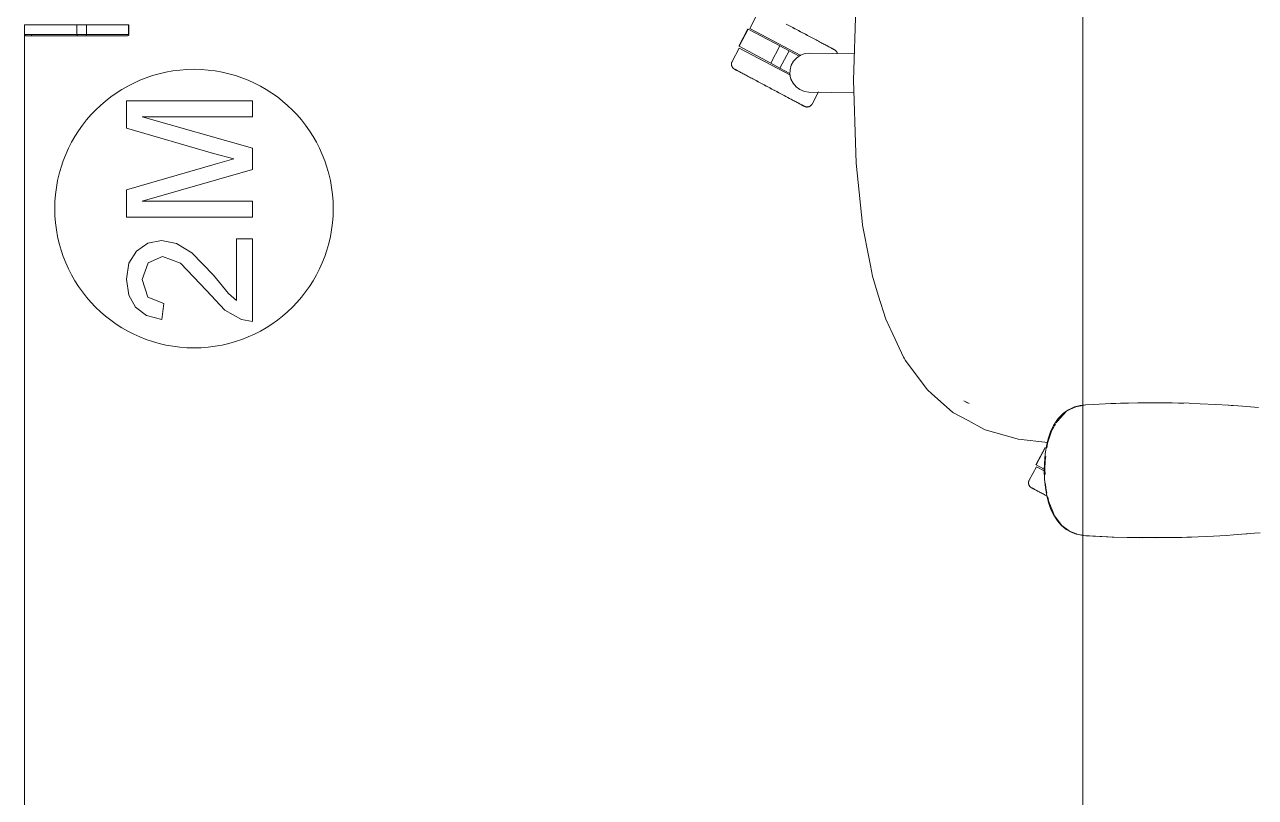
# Model space of a CAD drawing. Header units: millimetres. Extents: x 155927 to 326028, y -36033 to 97293.
# Drawn here: x 164946 to 165830, y 9922 to 10477 of the extents above; entities that cross this region are included whole.
import ezdxf

# ---------------------------------------------------------------- set-up
doc = ezdxf.new("R2010")
doc.units = ezdxf.units.MM
doc.header["$MEASUREMENT"] = 0
doc.layers.add('G-IMPT', color=8, linetype='CONTINUOUS', lineweight=9)
doc.layers.add('I-FURN', color=8, linetype='CONTINUOUS', lineweight=9)

msp = doc.modelspace()

# ---------------------------------------------------------------- linework, layer by layer
at = {"layer": 'G-IMPT'}
for p, q in [((165543.17, 10488.97), (165541.47, 10436.78)), ((165541.47, 10436.78), (165543.08, 10384.62)), ((165543.08, 10384.62), (165543.31, 10377.36)), ((165544.04, 10370.29), (165543.31, 10377.36)), ((165547.86, 10333.3), (165544.04, 10370.29)), ((165547.86, 10333.3), (165547.95, 10332.84)), ((165552.82, 10307.46), (165547.95, 10332.84)), ((165552.82, 10307.46), (165553.52, 10303.8)), ((165554.98, 10296.19), (165553.52, 10303.8)), ((165559.17, 10282.59), (165554.98, 10296.19)), ((165564.49, 10265.31), (165559.17, 10282.59)), ((165564.49, 10265.31), (165567.69, 10258.55)), ((165568.12, 10257.63), (165567.69, 10258.55)), ((165577.38, 10237.99), (165568.12, 10257.63)), ((165577.38, 10237.99), (165577.81, 10237.28)), ((165578.75, 10235.71), (165577.81, 10237.28)), ((165579.21, 10234.93), (165578.75, 10235.71)), ((165579.21, 10234.93), (165593.78, 10215.44)), ((165593.78, 10215.44), (165594.5, 10214.47)), ((165597.76, 10211.6), (165594.5, 10214.47)), ((165597.76, 10211.6), (165612.55, 10198.58)), ((165620.51, 10206.61), (165624.4, 10204.65)), ((165620.51, 10206.61), (165622.81, 10205.43)), ((165622.81, 10205.43), (165624.4, 10204.65)), ((165695.79, 10200.26), (165700.12, 10202.25)), ((165696.7, 10200.34), (165700.96, 10202.45)), ((165704.07, 10203.32), (165700.12, 10202.25)), ((165700.96, 10202.45), (165706.01, 10203.39)), ((165706.01, 10203.56), (165704.07, 10203.32)), ((165706.01, 10203.39), (165708.31, 10203.82)), ((165708.08, 10203.82), (165706.01, 10203.56)), ((165713.75, 10204.1), (165708.08, 10203.82)), ((165713.75, 10204.1), (165726.31, 10204.72)), ((165729.85, 10204.84), (165726.31, 10204.72)), ((165745.52, 10205.22), (165729.85, 10204.84)), ((165733.25, 10204.9), (165736.58, 10205.04)), ((165738.8, 10205.04), (165736.58, 10205.04)), ((165745.52, 10205.22), (165750.03, 10205.27)), ((165750.03, 10205.27), (165764.75, 10205.26)), ((165770.22, 10205.19), (165764.75, 10205.26)), ((165770.22, 10205.19), (165782.52, 10204.9)), ((165776.99, 10205.05), (165774.92, 10205.05)), ((165778.65, 10204.98), (165776.99, 10205.05)), ((165790.4, 10204.6), (165782.52, 10204.9)), ((165790.4, 10204.6), (165801.71, 10204.06)), ((165810.58, 10203.5), (165801.71, 10204.06)), ((165810.58, 10203.5), (165820.87, 10202.77)), ((165812.62, 10203.36), (165810.72, 10203.45)), ((165812.62, 10203.36), (165814.04, 10203.23)), ((165832.26, 10201.79), (165820.87, 10202.77)), ((165612.55, 10198.58), (165613.21, 10197.99)), ((165623.65, 10192.41), (165613.21, 10197.99)), ((165688.39, 10193.88), (165685.94, 10190.42)), ((165686.87, 10190.78), (165688.76, 10193.94)), ((165687.56, 10191.85), (165694.46, 10199.24)), ((165687.56, 10191.85), (165688.84, 10193.32)), ((165691.25, 10196.93), (165688.39, 10193.88)), ((165688.76, 10193.94), (165694.46, 10199.24)), ((165688.98, 10193.47), (165692.05, 10197.01)), ((165691.25, 10196.93), (165692.57, 10198.06)), ((165694.46, 10199.24), (165692.05, 10197.01)), ((165695.79, 10200.26), (165692.57, 10198.06)), ((165696.7, 10200.34), (165694.46, 10199.24)), ((165634.88, 10186.4), (165623.65, 10192.41)), ((165636, 10185.8), (165634.88, 10186.4)), ((165657.34, 10179.8), (165636, 10185.8)), ((165680.76, 10176.24), (165683.79, 10185.63)), ((165681.19, 10179.33), (165682.93, 10184.41)), ((165682.93, 10184.41), (165685.14, 10189.05)), ((165683.79, 10185.63), (165685.26, 10188.09)), ((165685.14, 10189.05), (165685.94, 10190.42)), ((165685.54, 10188.55), (165686.4, 10189.99)), ((165657.34, 10179.8), (165659.6, 10179.16)), ((165680.88, 10176.75), (165659.6, 10179.16)), ((165680.21, 10175.4), (165679.1, 10168.64)), ((165681.19, 10179.33), (165680.21, 10175.4)), ((165680.3, 10172.95), (165680.76, 10176.24)), ((165678.52, 10161.32), (165679.1, 10168.64)), ((165679.04, 10163.98), (165679.43, 10166.76)), ((165678.52, 10161.32), (165678.43, 10156.82)), ((165679.04, 10163.98), (165678.81, 10156.82)), ((165678.43, 10156.82), (165678.61, 10150.48)), ((165679.18, 10144.33), (165678.61, 10150.48)), ((165679, 10153.71), (165678.81, 10156.82)), ((165679.18, 10144.33), (165680.18, 10138.4)), ((165679.59, 10143.99), (165679.4, 10147.2)), ((165680.36, 10140.24), (165679.59, 10143.99)), ((165681.61, 10132.92), (165680.18, 10138.4)), ((165681.63, 10134.03), (165680.92, 10137.49)), ((165681.61, 10132.92), (165683.19, 10128.58)), ((165681.63, 10134.03), (165683.96, 10128.41)), ((165685.18, 10124.51), (165683.19, 10128.58)), ((165685.8, 10124.01), (165683.96, 10128.41)), ((165685.18, 10124.51), (165687.83, 10120.46)), ((165691.02, 10117.22), (165685.8, 10124.01)), ((165687.83, 10120.46), (165690.5, 10117.42)), ((165694.24, 10114.34), (165690.5, 10117.42)), ((165696.64, 10113.06), (165691.02, 10117.22)), ((165697.67, 10112.39), (165694.24, 10114.34)), ((165702.84, 10110.64), (165696.64, 10113.06)), ((165697.67, 10112.39), (165701.31, 10110.99)), ((165702.66, 10110.63), (165701.31, 10110.99)), ((165702.66, 10110.63), (165705.05, 10110.18)), ((165702.84, 10110.64), (165706.01, 10110.16)), ((165706.7, 10109.93), (165705.05, 10110.18)), ((165727.27, 10108.88), (165706.7, 10109.93)), ((165728.48, 10108.84), (165706.7, 10109.93)), ((165706.7, 10109.93), (165708.31, 10109.82)), ((165728.48, 10108.84), (165708.31, 10109.82)), ((165748.67, 10108.38), (165727.27, 10108.88)), ((165738.84, 10108.54), (165727.27, 10108.88)), ((165727.27, 10108.88), (165728.48, 10108.84)), ((165748.67, 10108.38), (165728.48, 10108.84)), ((165768.86, 10108.42), (165738.84, 10108.54)), ((165748.67, 10108.38), (165738.84, 10108.54)), ((165738.84, 10108.54), (165758.06, 10108.33)), ((165746.63, 10108.4), (165744.72, 10108.47)), ((165748.78, 10108.42), (165746.63, 10108.4)), ((165768.86, 10108.42), (165748.67, 10108.38)), ((165768.86, 10108.42), (165758.06, 10108.33)), ((165768.86, 10108.42), (165777.27, 10108.59)), ((165789.03, 10108.98), (165777.27, 10108.59)), ((165782.21, 10108.73), (165780.72, 10108.71)), ((165784.15, 10108.84), (165782.21, 10108.73)), ((165789.03, 10108.98), (165795.06, 10109.23)), ((165809.2, 10110.04), (165795.06, 10109.23)), ((165814.28, 10110.37), (165809.2, 10110.04)), ((165814.28, 10110.37), (165829.34, 10111.61)), ((165822.47, 10111.02), (165824.14, 10111.19)), ((165829.34, 10111.61), (165833.47, 10111.96))]:
    msp.add_line(p, q, dxfattribs=at)
at = {"layer": 'I-FURN'}
for p, q in [((165706.01, 9392.36), (165706.01, 10992.36)), ((165706.01, 10992.36), (165706.01, 9392.36)), ((164946, 10469.66), (164946, 10476.66)), ((164946.01, 10469.66), (164946.01, 10476.66)), ((164946.01, 10476.66), (164983.46, 10476.66)), ((164983.46, 10469.66), (164983.46, 10476.66)), ((164983.46, 10476.66), (164990.38, 10476.66)), ((164990.38, 10469.66), (164990.38, 10476.66)), ((164990.38, 10476.66), (165020.66, 10476.66)), ((165020.66, 10469.66), (165020.66, 10476.66)), ((165020.66, 10476.66), (165020.84, 10476.66)), ((165020.84, 10476.66), (165020.84, 10469.66)), ((165020.84, 10476.66), (165020.84, 10469.66)), ((165020.84, 10476.66), (165020.84, 10469.66)), ((165472.01, 10483.71), (165466.86, 10474.03)), ((165494, 10476.59), (165493.06, 10477.08)), ((165493.49, 10476.86), (165494.44, 10476.35)), ((165494.95, 10476.08), (165494, 10476.59)), ((165494.44, 10476.35), (165495.4, 10475.84)), ((165495.92, 10475.57), (165494.95, 10476.08)), ((164946.01, 10469.66), (164946.01, 9637.36)), ((164946.01, 9637.36), (164946.01, 10469.66)), ((164946.01, 10469.66), (164983.46, 10469.66)), ((164947, 10468.66), (164947, 10468.66)), ((164984.03, 10468.66), (164947, 10468.66)), ((164947, 10468.66), (164951, 10468.66)), ((164951, 10469.66), (164951, 10468.66)), ((164951, 10468.66), (164989.56, 10468.66)), ((164983.46, 10469.66), (164990.38, 10469.66)), ((164989.56, 10468.66), (164984.03, 10468.66)), ((165019.84, 10468.66), (164989.56, 10468.66)), ((165019.84, 10468.66), (164989.56, 10468.66)), ((164990.38, 10469.66), (165020.66, 10469.66)), ((165020.47, 10468.89), (165020.5, 10468.91)), ((165020.66, 10469.66), (165020.84, 10469.66)), ((165465.57, 10473.58), (165459, 10461.22)), ((165459.17, 10461.13), (165465.74, 10473.49)), ((165465.74, 10473.49), (165488.45, 10461.42)), ((165503.61, 10454.49), (165466.86, 10474.03)), ((165495.4, 10475.84), (165496.36, 10475.33)), ((165496.89, 10475.05), (165495.92, 10475.57)), ((165496.36, 10475.33), (165497.34, 10474.81)), ((165497.88, 10474.53), (165496.89, 10475.05)), ((165497.34, 10474.81), (165498.33, 10474.28)), ((165498.87, 10474), (165497.88, 10474.53)), ((165498.33, 10474.28), (165499.32, 10473.76)), ((165499.86, 10473.47), (165498.87, 10474)), ((165499.32, 10473.76), (165500.32, 10473.22)), ((165500.86, 10472.94), (165499.86, 10473.47)), ((165500.32, 10473.22), (165501.33, 10472.69)), ((165501.87, 10472.4), (165500.86, 10472.94)), ((165501.33, 10472.69), (165502.33, 10472.16)), ((165502.87, 10471.87), (165501.87, 10472.4)), ((165502.33, 10472.16), (165503.34, 10471.62)), ((165503.88, 10471.33), (165502.87, 10471.87)), ((165503.34, 10471.62), (165504.34, 10471.09)), ((165504.88, 10470.8), (165503.88, 10471.33)), ((165504.34, 10471.09), (165505.34, 10470.56)), ((165505.88, 10470.27), (165504.88, 10470.8)), ((165505.34, 10470.56), (165506.34, 10470.03)), ((165506.88, 10469.74), (165505.88, 10470.27)), ((165506.34, 10470.03), (165507.33, 10469.5)), ((165507.86, 10469.22), (165506.88, 10469.74)), ((165507.33, 10469.5), (165508.31, 10468.98)), ((165508.84, 10468.7), (165507.86, 10469.22)), ((165508.31, 10468.98), (165509.29, 10468.46)), ((165509.81, 10468.18), (165508.84, 10468.7)), ((165509.29, 10468.46), (165510.25, 10467.95)), ((165510.77, 10467.67), (165509.81, 10468.18)), ((165510.25, 10467.95), (165511.2, 10467.44)), ((165511.71, 10467.17), (165510.77, 10467.67)), ((165511.2, 10467.44), (165512.14, 10466.94)), ((165512.64, 10466.68), (165511.71, 10467.17)), ((165459.35, 10459.9), (165454.2, 10450.21)), ((165481.88, 10449.06), (165459.17, 10461.13)), ((165496.07, 10440.38), (165459.35, 10459.9)), ((165481.88, 10449.06), (165488.45, 10461.42)), ((165488.45, 10461.42), (165495.09, 10457.89)), ((165512.14, 10466.94), (165513.06, 10466.45)), ((165513.55, 10466.19), (165512.64, 10466.68)), ((165513.06, 10466.45), (165513.97, 10465.97)), ((165514.45, 10465.71), (165513.55, 10466.19)), ((165515.33, 10465.25), (165514.45, 10465.71)), ((165516.18, 10464.79), (165515.33, 10465.25)), ((165517.02, 10464.35), (165516.18, 10464.79)), ((165517.83, 10463.92), (165517.02, 10464.35)), ((165518.62, 10463.5), (165517.83, 10463.92)), ((165519.38, 10463.09), (165518.62, 10463.5)), ((165520.12, 10462.7), (165519.38, 10463.09)), ((165520.82, 10462.32), (165520.12, 10462.7)), ((165521.5, 10461.96), (165520.82, 10462.32)), ((165522.15, 10461.62), (165521.5, 10461.96)), ((165522.77, 10461.29), (165522.15, 10461.62)), ((165523.35, 10460.98), (165522.77, 10461.29)), ((165523.04, 10461.15), (165523.61, 10460.84)), ((165523.9, 10460.69), (165523.35, 10460.98)), ((165523.61, 10460.84), (165524.14, 10460.56)), ((165524.42, 10460.41), (165523.9, 10460.69)), ((165524.14, 10460.56), (165524.64, 10460.29)), ((165524.9, 10460.16), (165524.42, 10460.41)), ((165524.64, 10460.29), (165525.11, 10460.05)), ((165525.35, 10459.92), (165524.9, 10460.16)), ((165525.11, 10460.05), (165525.54, 10459.82)), ((165525.76, 10459.7), (165525.35, 10459.92)), ((165525.54, 10459.82), (165525.93, 10459.61)), ((165526.13, 10459.5), (165525.76, 10459.7)), ((165525.93, 10459.61), (165526.29, 10459.42)), ((165526.46, 10459.33), (165526.13, 10459.5)), ((165526.29, 10459.42), (165526.61, 10459.25)), ((165526.76, 10459.17), (165526.46, 10459.33)), ((165526.61, 10459.25), (165526.88, 10459.1)), ((165527.02, 10459.03), (165526.76, 10459.17)), ((165526.88, 10459.1), (165527.13, 10458.97)), ((165527.24, 10458.91), (165527.02, 10459.03)), ((165527.13, 10458.97), (165527.33, 10458.87)), ((165527.42, 10458.82), (165527.24, 10458.91)), ((165527.33, 10458.87), (165527.49, 10458.78)), ((165527.56, 10458.74), (165527.42, 10458.82)), ((165527.49, 10458.78), (165527.61, 10458.72)), ((165527.66, 10458.69), (165527.56, 10458.74)), ((165527.61, 10458.72), (165527.69, 10458.67)), ((165527.72, 10458.66), (165527.66, 10458.69)), ((165527.69, 10458.67), (165527.73, 10458.65)), ((165527.74, 10458.65), (165527.72, 10458.66)), ((165527.73, 10458.65), (165527.74, 10458.65)), ((165527.74, 10458.65), (165527.88, 10458.57)), ((165527.88, 10458.57), (165528.02, 10458.48)), ((165528.02, 10458.48), (165528.15, 10458.4)), ((165528.15, 10458.4), (165528.28, 10458.3)), ((165528.28, 10458.3), (165528.41, 10458.2)), ((165453.89, 10449.43), (165453.93, 10449.58)), ((165453.93, 10449.58), (165453.99, 10449.73)), ((165453.99, 10449.73), (165454.05, 10449.88)), ((165454.05, 10449.88), (165454.11, 10450.03)), ((165454.11, 10450.03), (165454.18, 10450.18)), ((165454.18, 10450.18), (165454.2, 10450.21)), ((165488.52, 10445.52), (165495.09, 10457.89)), ((165495.09, 10457.89), (165502.24, 10454.09)), ((165496.66, 10447.5), (165498.28, 10450.46)), ((165498.28, 10450.46), (165500.56, 10452.95)), ((165500.56, 10452.95), (165503.37, 10454.81)), ((165503.37, 10454.81), (165506.54, 10455.96)), ((165506.54, 10455.96), (165509.9, 10456.3)), ((165509.9, 10456.3), (165542.09, 10455.74)), ((165528.41, 10458.2), (165528.53, 10458.1)), ((165528.53, 10458.1), (165528.65, 10457.99)), ((165528.65, 10457.99), (165528.76, 10457.87)), ((165528.76, 10457.87), (165528.87, 10457.75)), ((165528.87, 10457.75), (165528.98, 10457.63)), ((165528.98, 10457.63), (165529.08, 10457.5)), ((165529.08, 10457.5), (165529.17, 10457.37)), ((165529.17, 10457.37), (165529.26, 10457.24)), ((165529.26, 10457.24), (165529.34, 10457.1)), ((165529.34, 10457.1), (165529.42, 10456.96)), ((165529.42, 10456.96), (165529.49, 10456.81)), ((165529.49, 10456.81), (165529.56, 10456.67)), ((165529.56, 10456.67), (165529.62, 10456.52)), ((165529.62, 10456.52), (165529.67, 10456.36)), ((165529.67, 10456.36), (165529.72, 10456.21)), ((165529.72, 10456.21), (165529.76, 10456.05)), ((165529.76, 10456.05), (165529.8, 10455.9)), ((165453.73, 10448.47), (165453.74, 10448.64)), ((165453.73, 10448.31), (165453.73, 10448.47)), ((165453.74, 10448.15), (165453.73, 10448.31)), ((165453.74, 10448.64), (165453.76, 10448.8)), ((165453.75, 10447.99), (165453.74, 10448.15)), ((165453.76, 10447.83), (165453.75, 10447.99)), ((165453.76, 10448.8), (165453.78, 10448.96)), ((165453.78, 10447.67), (165453.76, 10447.83)), ((165453.78, 10448.96), (165453.81, 10449.11)), ((165453.81, 10447.51), (165453.78, 10447.67)), ((165453.81, 10449.11), (165453.85, 10449.27)), ((165453.85, 10447.36), (165453.81, 10447.51)), ((165453.85, 10449.27), (165453.89, 10449.43)), ((165453.89, 10447.2), (165453.85, 10447.36)), ((165453.94, 10447.05), (165453.89, 10447.2)), ((165453.99, 10446.89), (165453.94, 10447.05)), ((165454.05, 10446.74), (165453.99, 10446.89)), ((165454.12, 10446.6), (165454.05, 10446.74)), ((165454.19, 10446.45), (165454.12, 10446.6)), ((165454.27, 10446.31), (165454.19, 10446.45)), ((165454.35, 10446.17), (165454.27, 10446.31)), ((165454.44, 10446.04), (165454.35, 10446.17)), ((165454.53, 10445.91), (165454.44, 10446.04)), ((165454.63, 10445.78), (165454.53, 10445.91)), ((165454.74, 10445.66), (165454.63, 10445.78)), ((165454.85, 10445.54), (165454.74, 10445.66)), ((165454.96, 10445.42), (165454.85, 10445.54)), ((165455.08, 10445.31), (165454.96, 10445.42)), ((165455.2, 10445.21), (165455.08, 10445.31)), ((165455.33, 10445.11), (165455.2, 10445.21)), ((165455.46, 10445.02), (165455.33, 10445.11)), ((165455.59, 10444.93), (165455.46, 10445.02)), ((165455.73, 10444.84), (165455.59, 10444.93)), ((165455.87, 10444.76), (165455.73, 10444.84)), ((165455.88, 10444.76), (165455.87, 10444.76)), ((165455.87, 10444.76), (165455.89, 10444.75)), ((165455.92, 10444.74), (165455.88, 10444.76)), ((165455.89, 10444.75), (165455.95, 10444.72)), ((165456, 10444.69), (165455.92, 10444.74)), ((165455.95, 10444.72), (165456.05, 10444.67)), ((165456.12, 10444.63), (165456, 10444.69)), ((165456.05, 10444.67), (165456.19, 10444.59)), ((165456.28, 10444.54), (165456.12, 10444.63)), ((165456.19, 10444.59), (165456.37, 10444.5)), ((165456.48, 10444.44), (165456.28, 10444.54)), ((165456.37, 10444.5), (165456.59, 10444.38)), ((165456.72, 10444.31), (165456.48, 10444.44)), ((165456.59, 10444.38), (165456.85, 10444.24)), ((165457, 10444.16), (165456.72, 10444.31)), ((165456.85, 10444.24), (165457.15, 10444.08)), ((165457.32, 10443.99), (165457, 10444.16)), ((165457.15, 10444.08), (165457.48, 10443.91)), ((165457.68, 10443.8), (165457.32, 10443.99)), ((165457.48, 10443.91), (165457.85, 10443.71)), ((165458.07, 10443.59), (165457.68, 10443.8)), ((165457.85, 10443.71), (165458.26, 10443.49)), ((165458.5, 10443.36), (165458.07, 10443.59)), ((165458.26, 10443.49), (165458.71, 10443.25)), ((165458.97, 10443.12), (165458.5, 10443.36)), ((165458.71, 10443.25), (165459.19, 10443)), ((165459.47, 10442.85), (165458.97, 10443.12)), ((165459.19, 10443), (165459.71, 10442.72)), ((165460, 10442.57), (165459.47, 10442.85)), ((165459.71, 10442.72), (165460.26, 10442.43)), ((165460.57, 10442.26), (165460, 10442.57)), ((165460.26, 10442.43), (165460.84, 10442.12)), ((165460.84, 10442.12), (165461.46, 10441.79)), ((165461.46, 10441.79), (165462.11, 10441.45)), ((165462.11, 10441.45), (165462.79, 10441.09)), ((165462.79, 10441.09), (165463.49, 10440.71)), ((165463.49, 10440.71), (165464.23, 10440.32)), ((165488.52, 10445.52), (165481.88, 10449.06)), ((165495.66, 10441.73), (165488.52, 10445.52)), ((165495.73, 10440.87), (165495.79, 10444.24)), ((165496.48, 10437.58), (165495.73, 10440.87)), ((165495.79, 10444.24), (165496.66, 10447.5)), ((165464.23, 10440.32), (165464.99, 10439.91)), ((165464.99, 10439.91), (165465.78, 10439.49)), ((165465.78, 10439.49), (165466.59, 10439.06)), ((165466.59, 10439.06), (165467.43, 10438.62)), ((165467.43, 10438.62), (165468.28, 10438.16)), ((165468.28, 10438.16), (165469.16, 10437.7)), ((165469.16, 10437.7), (165470.06, 10437.22)), ((165470.55, 10436.96), (165469.64, 10437.44)), ((165470.06, 10437.22), (165470.97, 10436.73)), ((165471.47, 10436.47), (165470.55, 10436.96)), ((165470.97, 10436.73), (165471.9, 10436.24)), ((165472.41, 10435.97), (165471.47, 10436.47)), ((165471.9, 10436.24), (165472.84, 10435.74)), ((165473.36, 10435.46), (165472.41, 10435.97)), ((165472.84, 10435.74), (165473.8, 10435.23)), ((165474.32, 10434.95), (165473.36, 10435.46)), ((165473.8, 10435.23), (165474.77, 10434.71)), ((165475.3, 10434.43), (165474.32, 10434.95)), ((165474.77, 10434.71), (165475.75, 10434.19)), ((165476.28, 10433.91), (165475.3, 10434.43)), ((165475.75, 10434.19), (165476.73, 10433.67)), ((165477.27, 10433.38), (165476.28, 10433.91)), ((165476.73, 10433.67), (165477.73, 10433.14)), ((165478.27, 10432.85), (165477.27, 10433.38)), ((165477.73, 10433.14), (165478.73, 10432.61)), ((165479.27, 10432.32), (165478.27, 10432.85)), ((165478.73, 10432.61), (165479.73, 10432.08)), ((165480.27, 10431.79), (165479.27, 10432.32)), ((165479.73, 10432.08), (165480.74, 10431.54)), ((165481.28, 10431.25), (165480.27, 10431.79)), ((165498, 10434.57), (165496.48, 10437.58)), ((165500.19, 10432), (165498, 10434.57)), ((165502.93, 10430.04), (165500.19, 10432)), ((165480.74, 10431.54), (165481.74, 10431.01)), ((165482.28, 10430.72), (165481.28, 10431.25)), ((165481.74, 10431.01), (165482.75, 10430.47)), ((165483.29, 10430.19), (165482.28, 10430.72)), ((165482.75, 10430.47), (165483.75, 10429.94)), ((165484.29, 10429.65), (165483.29, 10430.19)), ((165483.75, 10429.94), (165484.74, 10429.41)), ((165485.28, 10429.13), (165484.29, 10429.65)), ((165484.74, 10429.41), (165485.73, 10428.88)), ((165486.27, 10428.6), (165485.28, 10429.13)), ((165485.73, 10428.88), (165486.72, 10428.36)), ((165487.25, 10428.08), (165486.27, 10428.6)), ((165486.72, 10428.36), (165487.69, 10427.84)), ((165488.21, 10427.57), (165487.25, 10428.08)), ((165487.69, 10427.84), (165488.66, 10427.33)), ((165489.17, 10427.06), (165488.21, 10427.57)), ((165488.66, 10427.33), (165489.61, 10426.82)), ((165490.12, 10426.55), (165489.17, 10427.06)), ((165489.61, 10426.82), (165490.55, 10426.33)), ((165491.05, 10426.06), (165490.12, 10426.55)), ((165490.55, 10426.33), (165491.47, 10425.84)), ((165491.96, 10425.57), (165491.05, 10426.06)), ((165491.47, 10425.84), (165492.37, 10425.35)), ((165492.85, 10425.1), (165491.96, 10425.57)), ((165492.37, 10425.35), (165493.26, 10424.88)), ((165493.73, 10424.63), (165492.85, 10425.1)), ((165493.26, 10424.88), (165494.13, 10424.42)), ((165494.59, 10424.18), (165493.73, 10424.63)), ((165494.13, 10424.42), (165494.98, 10423.97)), ((165495.42, 10423.73), (165494.59, 10424.18)), ((165494.98, 10423.97), (165495.8, 10423.53)), ((165495.8, 10423.53), (165496.6, 10423.11)), ((165496.6, 10423.11), (165497.38, 10422.69)), ((165506.07, 10428.79), (165502.93, 10430.04)), ((165509.41, 10428.32), (165506.07, 10428.79)), ((165541.75, 10427.76), (165509.41, 10428.32)), ((165511.59, 10419.7), (165516.3, 10428.54)), ((165109.57, 10421.92), (165019.16, 10421.92)), ((165019.16, 10421.92), (165019.16, 10402.47)), ((165109.57, 10410.62), (165109.57, 10421.92)), ((165497.38, 10422.69), (165498.13, 10422.29)), ((165498.13, 10422.29), (165498.85, 10421.91)), ((165498.85, 10421.91), (165499.54, 10421.54)), ((165499.54, 10421.54), (165500.21, 10421.19)), ((165500.21, 10421.19), (165500.84, 10420.85)), ((165500.84, 10420.85), (165501.44, 10420.53)), ((165501.75, 10420.37), (165501.17, 10420.68)), ((165501.44, 10420.53), (165502.01, 10420.23)), ((165502.3, 10420.07), (165501.75, 10420.37)), ((165502.01, 10420.23), (165502.55, 10419.94)), ((165502.82, 10419.8), (165502.3, 10420.07)), ((165502.55, 10419.94), (165503.05, 10419.68)), ((165503.3, 10419.54), (165502.82, 10419.8)), ((165503.05, 10419.68), (165503.51, 10419.43)), ((165503.75, 10419.3), (165503.3, 10419.54)), ((165503.51, 10419.43), (165503.94, 10419.2)), ((165504.16, 10419.09), (165503.75, 10419.3)), ((165503.94, 10419.2), (165504.34, 10418.99)), ((165504.53, 10418.89), (165504.16, 10419.09)), ((165504.34, 10418.99), (165504.69, 10418.8)), ((165504.87, 10418.71), (165504.53, 10418.89)), ((165504.69, 10418.8), (165505.01, 10418.63)), ((165505.17, 10418.55), (165504.87, 10418.71)), ((165505.01, 10418.63), (165505.29, 10418.49)), ((165505.42, 10418.41), (165505.17, 10418.55)), ((165505.29, 10418.49), (165505.53, 10418.36)), ((165505.64, 10418.3), (165505.42, 10418.41)), ((165505.53, 10418.36), (165505.73, 10418.25)), ((165505.82, 10418.2), (165505.64, 10418.3)), ((165505.73, 10418.25), (165505.89, 10418.17)), ((165505.96, 10418.13), (165505.82, 10418.2)), ((165505.89, 10418.17), (165506.01, 10418.1)), ((165506.06, 10418.07), (165505.96, 10418.13)), ((165506.01, 10418.1), (165506.1, 10418.06)), ((165506.12, 10418.04), (165506.06, 10418.07)), ((165506.1, 10418.06), (165506.14, 10418.03)), ((165506.14, 10418.03), (165506.12, 10418.04)), ((165506.18, 10418.01), (165506.14, 10418.03)), ((165506.14, 10418.03), (165506.14, 10418.03)), ((165506.33, 10417.94), (165506.18, 10418.01)), ((165506.47, 10417.87), (165506.33, 10417.94)), ((165506.62, 10417.82), (165506.47, 10417.87)), ((165506.78, 10417.76), (165506.62, 10417.82)), ((165506.93, 10417.71), (165506.78, 10417.76)), ((165507.09, 10417.67), (165506.93, 10417.71)), ((165507.24, 10417.64), (165507.09, 10417.67)), ((165507.4, 10417.61), (165507.24, 10417.64)), ((165507.56, 10417.59), (165507.4, 10417.61)), ((165507.72, 10417.57), (165507.56, 10417.59)), ((165507.88, 10417.56), (165507.72, 10417.57)), ((165508.04, 10417.56), (165507.88, 10417.56)), ((165508.21, 10417.56), (165508.04, 10417.56)), ((165508.37, 10417.57), (165508.21, 10417.56)), ((165508.53, 10417.59), (165508.37, 10417.57)), ((165508.69, 10417.61), (165508.53, 10417.59)), ((165508.85, 10417.64), (165508.69, 10417.61)), ((165509, 10417.68), (165508.85, 10417.64)), ((165509.16, 10417.72), (165509, 10417.68)), ((165509.31, 10417.77), (165509.16, 10417.72)), ((165509.46, 10417.82), (165509.31, 10417.77)), ((165509.61, 10417.88), (165509.46, 10417.82)), ((165509.76, 10417.95), (165509.61, 10417.88)), ((165509.91, 10418.02), (165509.76, 10417.95)), ((165510.05, 10418.1), (165509.91, 10418.02)), ((165510.18, 10418.18), (165510.05, 10418.1)), ((165510.32, 10418.27), (165510.18, 10418.18)), ((165510.45, 10418.36), (165510.32, 10418.27)), ((165510.58, 10418.46), (165510.45, 10418.36)), ((165510.7, 10418.57), (165510.58, 10418.46)), ((165510.82, 10418.67), (165510.7, 10418.57)), ((165510.93, 10418.79), (165510.82, 10418.67)), ((165511.04, 10418.91), (165510.93, 10418.79)), ((165511.15, 10419.03), (165511.04, 10418.91)), ((165511.25, 10419.16), (165511.15, 10419.03)), ((165511.34, 10419.29), (165511.25, 10419.16)), ((165511.43, 10419.42), (165511.34, 10419.29)), ((165511.52, 10419.56), (165511.43, 10419.42)), ((165511.59, 10419.7), (165511.52, 10419.56)), ((165109.57, 10387.91), (165030.46, 10410.62)), ((165030.46, 10410.62), (165109.57, 10410.62)), ((165019.16, 10402.47), (165081.78, 10384.29)), ((165109.57, 10372.59), (165109.57, 10387.91)), ((165081.78, 10384.29), (165096.19, 10380.25)), ((165096.19, 10380.25), (165082.88, 10376.52)), ((165082.88, 10376.52), (165019.16, 10358.02)), ((165030.46, 10349.88), (165109.57, 10372.59)), ((165019.16, 10358.02), (165019.16, 10338.57)), ((165109.57, 10349.88), (165030.46, 10349.88)), ((165109.57, 10338.57), (165109.57, 10349.88)), ((165019.16, 10338.57), (165109.57, 10338.57)), ((165034.51, 10319.76), (165026.4, 10314.17)), ((165044.36, 10321.62), (165034.51, 10319.76)), ((165055.08, 10319.61), (165044.36, 10321.62)), ((165066.16, 10312.94), (165055.08, 10319.61)), ((165098.27, 10323.03), (165098.27, 10278.65)), ((165109.57, 10323.03), (165098.27, 10323.03)), ((165109.57, 10263.7), (165109.57, 10323.03)), ((165026.4, 10314.17), (165020.97, 10305.39)), ((165034.68, 10305.72), (165045.05, 10310.32)), ((165045.05, 10310.32), (165057.85, 10305.44)), ((165081.65, 10296.75), (165066.16, 10312.94)), ((165020.97, 10305.39), (165019.16, 10293.94)), ((165030.46, 10293.7), (165034.68, 10305.72)), ((165057.85, 10305.44), (165076.68, 10285.93)), ((165019.16, 10293.94), (165020.78, 10282.58)), ((165034.59, 10281.17), (165030.46, 10293.7)), ((165092.52, 10283.74), (165081.65, 10296.75)), ((165020.78, 10282.58), (165025.67, 10273.78)), ((165076.68, 10285.93), (165089.78, 10271.78)), ((165098.27, 10278.65), (165092.52, 10283.74)), ((165025.67, 10273.78), (165033.65, 10267.85)), ((165046, 10276.42), (165034.59, 10281.17)), ((165044.58, 10265.12), (165046, 10276.42)), ((165033.65, 10267.85), (165044.58, 10265.12)), ((165089.78, 10271.78), (165101.78, 10264.92)), ((165101.78, 10264.92), (165109.57, 10263.7)), ((165678.93, 10173.04), (165672.36, 10160.68)), ((165672.53, 10160.58), (165679.1, 10172.95)), ((165679.1, 10172.95), (165679.2, 10172.9)), ((165672.71, 10159.35), (165667.56, 10149.67)), ((165677.82, 10157.77), (165672.53, 10160.58)), ((165678.34, 10156.36), (165672.71, 10159.35)), ((165667.2, 10148.73), (165667.25, 10148.88)), ((165667.25, 10148.88), (165667.29, 10149.04)), ((165667.29, 10149.04), (165667.35, 10149.19)), ((165667.35, 10149.19), (165667.41, 10149.34)), ((165667.41, 10149.34), (165667.47, 10149.48)), ((165667.47, 10149.48), (165667.54, 10149.63)), ((165667.54, 10149.63), (165667.56, 10149.67)), ((165667.09, 10147.93), (165667.1, 10148.09)), ((165667.09, 10147.77), (165667.09, 10147.93)), ((165667.09, 10147.61), (165667.09, 10147.77)), ((165667.1, 10147.45), (165667.09, 10147.61)), ((165667.1, 10148.09), (165667.12, 10148.25)), ((165667.12, 10147.29), (165667.1, 10147.45)), ((165667.12, 10148.25), (165667.14, 10148.41)), ((165667.14, 10147.13), (165667.12, 10147.29)), ((165667.14, 10148.41), (165667.17, 10148.57)), ((165667.17, 10146.97), (165667.14, 10147.13)), ((165667.17, 10148.57), (165667.2, 10148.73)), ((165667.21, 10146.81), (165667.17, 10146.97)), ((165667.25, 10146.65), (165667.21, 10146.81)), ((165667.3, 10146.5), (165667.25, 10146.65)), ((165667.35, 10146.35), (165667.3, 10146.5)), ((165667.41, 10146.2), (165667.35, 10146.35)), ((165667.48, 10146.05), (165667.41, 10146.2)), ((165667.55, 10145.91), (165667.48, 10146.05)), ((165667.63, 10145.77), (165667.55, 10145.91)), ((165667.71, 10145.63), (165667.63, 10145.77)), ((165667.8, 10145.49), (165667.71, 10145.63)), ((165667.89, 10145.36), (165667.8, 10145.49)), ((165667.99, 10145.24), (165667.89, 10145.36)), ((165668.1, 10145.11), (165667.99, 10145.24)), ((165668.21, 10144.99), (165668.1, 10145.11)), ((165668.32, 10144.88), (165668.21, 10144.99)), ((165668.44, 10144.77), (165668.32, 10144.88)), ((165668.56, 10144.66), (165668.44, 10144.77)), ((165668.69, 10144.56), (165668.56, 10144.66)), ((165668.82, 10144.47), (165668.69, 10144.56)), ((165668.95, 10144.38), (165668.82, 10144.47)), ((165669.09, 10144.3), (165668.95, 10144.38)), ((165669.23, 10144.22), (165669.09, 10144.3)), ((165669.23, 10144.21), (165669.23, 10144.22)), ((165669.23, 10144.22), (165669.25, 10144.21)), ((165669.28, 10144.19), (165669.23, 10144.21)), ((165669.25, 10144.21), (165669.31, 10144.17)), ((165669.36, 10144.15), (165669.28, 10144.19)), ((165669.31, 10144.17), (165669.41, 10144.12)), ((165669.48, 10144.08), (165669.36, 10144.15)), ((165669.41, 10144.12), (165669.55, 10144.05)), ((165669.64, 10144), (165669.48, 10144.08)), ((165669.55, 10144.05), (165669.73, 10143.95)), ((165669.84, 10143.89), (165669.64, 10144)), ((165669.73, 10143.95), (165669.95, 10143.83)), ((165670.08, 10143.76), (165669.84, 10143.89)), ((165669.95, 10143.83), (165670.21, 10143.7)), ((165670.36, 10143.61), (165670.08, 10143.76)), ((165670.21, 10143.7), (165670.5, 10143.54)), ((165670.68, 10143.45), (165670.36, 10143.61)), ((165670.5, 10143.54), (165670.84, 10143.36)), ((165671.04, 10143.26), (165670.68, 10143.45)), ((165670.84, 10143.36), (165671.21, 10143.16)), ((165671.43, 10143.05), (165671.04, 10143.26)), ((165671.21, 10143.16), (165671.62, 10142.94)), ((165671.86, 10142.82), (165671.43, 10143.05)), ((165671.62, 10142.94), (165672.07, 10142.71)), ((165672.33, 10142.57), (165671.86, 10142.82)), ((165672.07, 10142.71), (165672.55, 10142.45)), ((165672.83, 10142.3), (165672.33, 10142.57)), ((165672.55, 10142.45), (165673.07, 10142.18)), ((165673.36, 10142.02), (165672.83, 10142.3)), ((165673.07, 10142.18), (165673.62, 10141.88)), ((165673.93, 10141.72), (165673.36, 10142.02)), ((165673.62, 10141.88), (165674.2, 10141.57)), ((165674.2, 10141.57), (165674.82, 10141.24)), ((165674.82, 10141.24), (165675.47, 10140.9)), ((165675.47, 10140.9), (165676.15, 10140.54)), ((165676.15, 10140.54), (165676.85, 10140.16)), ((165676.85, 10140.16), (165677.59, 10139.77)), ((165677.59, 10139.77), (165678.35, 10139.37)), ((165678.35, 10139.37), (165679.14, 10138.95)), ((165679.14, 10138.95), (165679.95, 10138.52)), ((165679.95, 10138.52), (165680.78, 10138.07))]:
    msp.add_line(p, q, dxfattribs=at)
at = {"layer": 'I-FURN', "flags": 128}
for points in [[(164946, 10469.66), (164946, 10469.62), (164946, 10469.58), (164946, 10469.54), (164946.01, 10469.5), (164946.02, 10469.47), (164946.02, 10469.43), (164946.03, 10469.39), (164946.05, 10469.35), (164946.06, 10469.31), (164946.07, 10469.27), (164946.09, 10469.24), (164946.11, 10469.2), (164946.13, 10469.17), (164946.15, 10469.13), (164946.17, 10469.1), (164946.19, 10469.07), (164946.22, 10469.03), (164946.24, 10469), (164946.27, 10468.97), (164946.3, 10468.95), (164946.33, 10468.92), (164946.36, 10468.89), (164946.39, 10468.87), (164946.42, 10468.84), (164946.46, 10468.82), (164946.49, 10468.8), (164946.52, 10468.78), (164946.56, 10468.76), (164946.6, 10468.75), (164946.63, 10468.73), (164946.67, 10468.72), (164946.71, 10468.71), (164946.75, 10468.7), (164946.79, 10468.69), (164946.83, 10468.68), (164946.87, 10468.67), (164946.9, 10468.67), (164946.94, 10468.67), (164946.98, 10468.66), (164947, 10468.66)], [(164984.03, 10468.66), (164981.25, 10468.66), (164978.55, 10468.66), (164975.93, 10468.66), (164973.41, 10468.66), (164970.98, 10468.66), (164968.65, 10468.66), (164966.42, 10468.66), (164964.3, 10468.66), (164962.28, 10468.66), (164960.38, 10468.66), (164958.59, 10468.66), (164956.92, 10468.66), (164955.37, 10468.66), (164953.95, 10468.66), (164952.65, 10468.66), (164951.47, 10468.66), (164950.43, 10468.66), (164949.51, 10468.66), (164948.73, 10468.66), (164948.08, 10468.66), (164947.57, 10468.66), (164947.19, 10468.66), (164947, 10468.66)], [(164947, 10468.66), (164947, 10468.66), (164947.01, 10468.66), (164947.02, 10468.66), (164947.05, 10468.66), (164947.08, 10468.66), (164947.11, 10468.66), (164947.15, 10468.66), (164947.2, 10468.66), (164947.25, 10468.66), (164947.31, 10468.66), (164947.38, 10468.66), (164947.45, 10468.66), (164947.52, 10468.66), (164947.61, 10468.66), (164947.69, 10468.66), (164947.79, 10468.66), (164947.89, 10468.66), (164947.99, 10468.66), (164948.1, 10468.66), (164948.21, 10468.66), (164948.33, 10468.66), (164948.45, 10468.66), (164948.57, 10468.66), (164948.7, 10468.66), (164948.83, 10468.66), (164948.97, 10468.66), (164949.11, 10468.66), (164949.25, 10468.66), (164949.4, 10468.66), (164949.55, 10468.66), (164949.7, 10468.66), (164949.85, 10468.66), (164950, 10468.66), (164950.16, 10468.66), (164950.32, 10468.66), (164950.47, 10468.66), (164950.63, 10468.66), (164950.79, 10468.66), (164950.95, 10468.66), (164951, 10468.66)], [(164989.56, 10468.66), (164989.47, 10468.66), (164989.37, 10468.66), (164989.26, 10468.66), (164989.16, 10468.66), (164989.04, 10468.66), (164988.92, 10468.66), (164988.8, 10468.66), (164988.67, 10468.66), (164988.54, 10468.66), (164988.41, 10468.66), (164988.27, 10468.66), (164988.13, 10468.66), (164987.99, 10468.66), (164987.84, 10468.66), (164987.69, 10468.66), (164987.54, 10468.66), (164987.39, 10468.66), (164987.24, 10468.66), (164987.08, 10468.66), (164986.92, 10468.66), (164986.76, 10468.66), (164986.61, 10468.66), (164986.45, 10468.66), (164986.29, 10468.66), (164986.13, 10468.66), (164985.97, 10468.66), (164985.81, 10468.66), (164985.65, 10468.66), (164985.49, 10468.66), (164985.34, 10468.66), (164985.18, 10468.66), (164985.03, 10468.66), (164984.88, 10468.66), (164984.73, 10468.66), (164984.58, 10468.66), (164984.44, 10468.66), (164984.3, 10468.66), (164984.16, 10468.66), (164984.03, 10468.66)], [(165020.7, 10469.16), (165020.72, 10469.19), (165020.74, 10469.23), (165020.76, 10469.26), (165020.77, 10469.3), (165020.79, 10469.34), (165020.8, 10469.38), (165020.81, 10469.42), (165020.82, 10469.45), (165020.83, 10469.49), (165020.83, 10469.53), (165020.84, 10469.57), (165020.84, 10469.61), (165020.84, 10469.65), (165020.84, 10469.66)]]:
    msp.add_lwpolyline(points, dxfattribs=at)
at = {"layer": 'I-FURN'}
for centre, radius, start, end in [((165067.69, 10344.64), 100, 90, 270), ((165067.69, 10344.64), 100, 270, 90), ((165509.46, 10442.32), 13.81, 192.34734, 197.33603)]:
    msp.add_arc(centre, radius, start, end, dxfattribs=at)
at = {"layer": 'I-FURN', "extrusion": (0, 0, -1)}
for centre, ratio, start_param, end_param in [((164947, 10469.66), 0.998113, 0, 1.570796), ((164984.03, 10469.66), 0.56467, 0, 1.570796), ((164989.56, 10469.66), 0.819152, 4.712389, 6.283185), ((165019.84, 10469.66), 0.819152, 4.712389, 6.283185)]:
    msp.add_ellipse(centre, major_axis=(0, -1), ratio=ratio, start_param=start_param, end_param=end_param, dxfattribs=at)
at = {"layer": 'I-FURN'}
msp.add_open_spline([(165496.14, 10438.67), (165496.02, 10439.09), (165495.95, 10439.53), (165495.89, 10439.96)], degree=3, dxfattribs=at)

doc.saveas('drawing.dxf')
